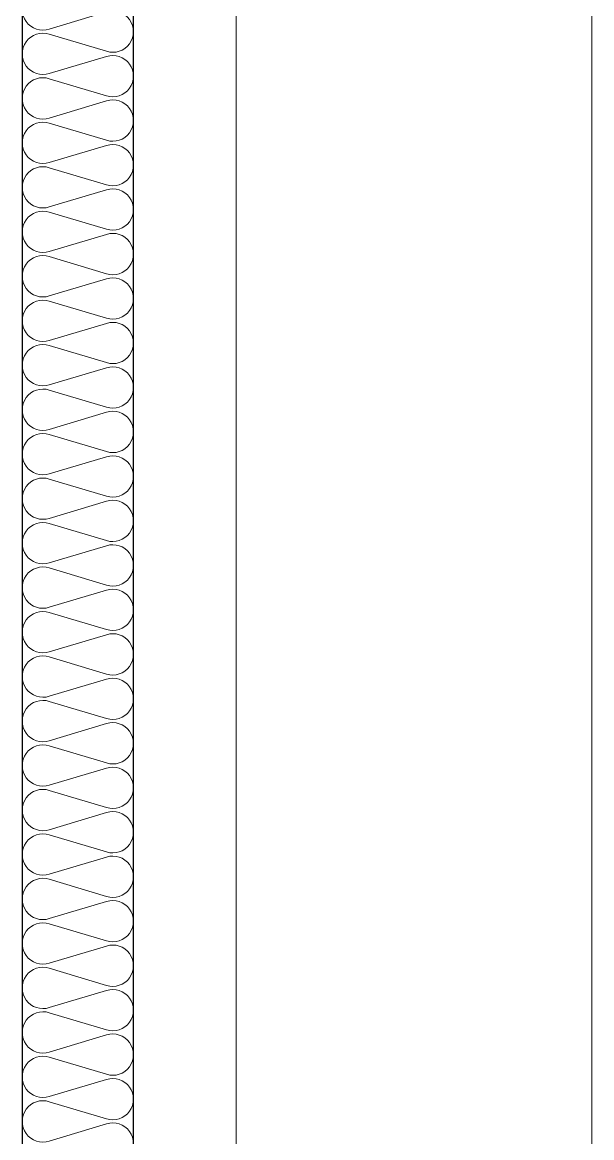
# Model space of a CAD drawing. Header units: millimetres. Extents: x -408440 to 245560, y -226171 to -13195.
# Drawn here: x 185492 to 187093, y -215713 to -212579 of the extents above; entities that cross this region are included whole.
import ezdxf
from ezdxf.xclip import XClip

# ---------------------------------------------------------------- set-up
doc = ezdxf.new("R2010")
doc.units = ezdxf.units.MM
doc.header["$LTSCALE"] = 5
doc.header["$MEASUREMENT"] = 0
doc.layers.get('0').update_dxf_attribs({"linetype": 'CONTINUOUS'})
for name, color, linetype, lineweight in [('A-DWXM-DOOR', 4, 'CONTINUOUS', 25), ('A-ELEV-LIN3', 8, 'CONTINUOUS', 18), ('A-XXXX-INSL2', 8, 'CONTINUOUS', 18)]:
    doc.layers.add(name, color=color, linetype=linetype, lineweight=lineweight)

# ---------------------------------------------------------------- blocks, each defined once
blk = doc.blocks.new('방열도어-양개')
at = {"layer": 'A-DWXM-DOOR'}
for p, q in [((102, 77.9), (102, 3025.7)), ((227, 3025.7), (227, 77.9))]:
    blk.add_line(p, q, dxfattribs=at)
at = {"layer": 'A-XXXX-INSL2'}
blk.add_lwpolyline([(132.3, 1680.8, -1.37259), (132.3, 1725), (196.7, 1705.8, 1.37259), (196.7, 1750), (132.3, 1730.8, -1.37259), (132.3, 1775), (196.7, 1755.8, 1.37259), (196.7, 1800), (132.3, 1780.8, -1.37259), (132.3, 1825), (196.7, 1805.8, 1.37259), (196.7, 1850), (132.3, 1830.8, -1.37259), (132.3, 1875), (196.7, 1855.8, 1.37259), (196.7, 1900), (132.3, 1880.8, -1.37259), (132.3, 1925), (196.7, 1905.8, 1.37259), (196.7, 1950), (132.3, 1930.8, -1.37259), (132.3, 1975), (196.7, 1955.8, 1.37259), (196.7, 2000), (132.3, 1980.8, -1.37259), (132.3, 2025), (196.7, 2005.8, 1.37259), (196.7, 2050), (132.3, 2030.8, -1.37259), (132.3, 2075), (196.7, 2055.8, 1.37259), (196.7, 2100), (132.3, 2080.8, -1.37259), (132.3, 2125), (196.7, 2105.8, 1.37259), (196.7, 2150), (132.3, 2130.8, -1.37259), (132.3, 2175), (196.7, 2155.8, 1.37259), (196.7, 2200), (132.3, 2180.8, -1.37259), (132.3, 2225), (196.7, 2205.8, 1.37259), (196.7, 2250), (132.3, 2230.8, -1.37259), (132.3, 2275), (196.7, 2255.8, 1.37259), (196.7, 2300), (132.3, 2280.8, -1.37259), (132.3, 2325), (196.7, 2305.8, 1.37259), (196.7, 2350), (132.3, 2330.8, -1.37259), (132.3, 2375), (196.7, 2355.8, 1.37259), (196.7, 2400), (132.3, 2380.8, -1.37259), (132.3, 2425), (196.7, 2405.8, 1.37259), (196.7, 2450), (132.3, 2430.8, -1.37259), (132.3, 2475), (196.7, 2455.8, 1.37259), (196.7, 2500), (132.3, 2480.8, -1.37259), (132.3, 2525), (196.7, 2505.8, 1.37259), (196.7, 2550), (132.3, 2530.8, -1.37259), (132.3, 2575), (196.7, 2555.8, 1.37259), (196.7, 2600), (132.3, 2580.8, -1.37259), (132.3, 2625), (196.7, 2605.8, 1.37259), (196.7, 2650), (132.3, 2630.8, -1.37259), (132.3, 2675), (196.7, 2655.8, 1.37259), (196.7, 2700), (132.3, 2680.8, -1.37259), (132.3, 2725), (196.7, 2705.8, 1.37259), (196.7, 2750), (132.3, 2730.8, -1.37259), (132.3, 2775), (196.7, 2755.8, 1.37259), (196.7, 2800), (132.3, 2780.8, -1.37259), (132.3, 2825), (196.7, 2805.8, 1.37259), (196.7, 2850), (132.3, 2830.8, -1.37259), (132.3, 2875), (196.7, 2855.8, 1.37259), (196.7, 2900), (132.3, 2880.8, -1.37259), (132.3, 2925), (196.7, 2905.8, 1.37259), (196.7, 2950), (132.3, 2930.8, -1.37259), (132.3, 2975), (196.7, 2955.8, 1.37259), (196.7, 3000)], format="xyb", dxfattribs=at)
blk = doc.blocks.new('지하2층')
at = {"layer": 'A-ELEV-LIN3'}
for p, q in [((4825973.8, -398118.7), (4825973.8, -401118.7)), ((4826373.8, -398118.7), (4826373.8, -401118.7))]:
    blk.add_line(p, q, dxfattribs=at)
at = {"xscale": -1}
blk.add_blockref('방열도어-양개', (4825960.4, -401118.7), dxfattribs=at)

msp = doc.modelspace()

# ---------------------------------------------------------------- block references
ref = msp.add_blockref('지하2층', (-11878841.9, 782809.4), dxfattribs=dict(xscale=2.5, yscale=2.5, zscale=2.5))
XClip(ref).set_block_clipping_path([(4808205.797060851, -403539.763741599), (4837560.757056457, -389539.1669572717)])

doc.saveas('drawing.dxf')
